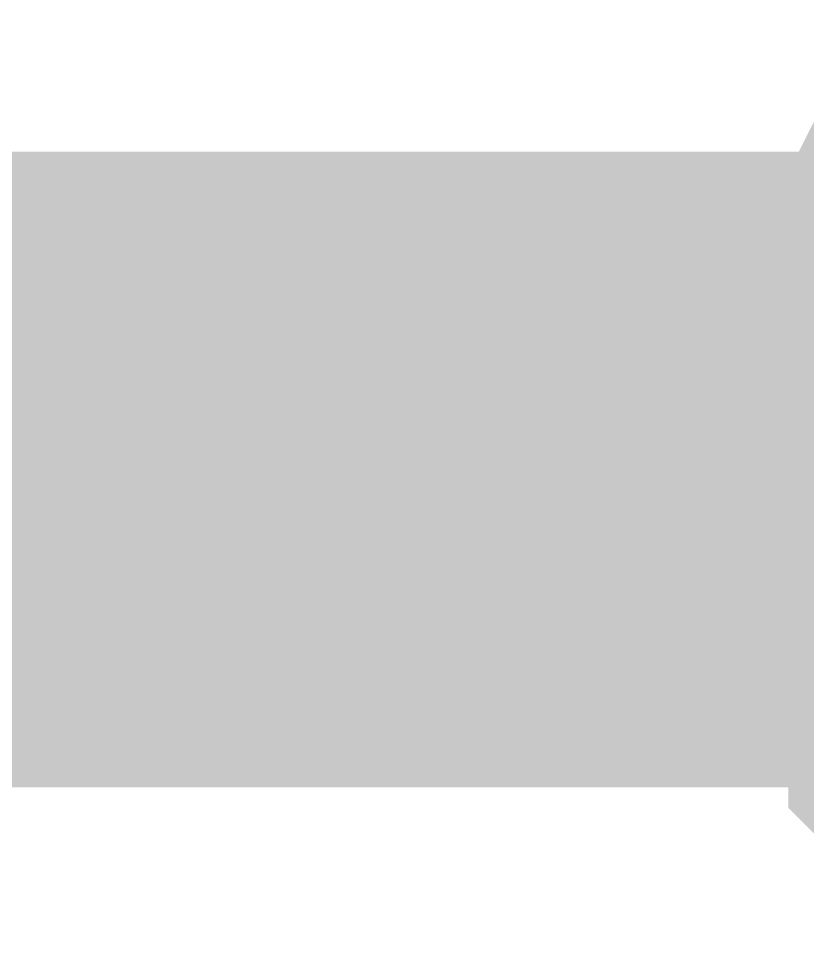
# Model space of a CAD drawing. Header units: inches. Extents: x 0 to 841, y 0 to 594.
# Drawn here: x 410.751 to 411.682, y 551.941 to 553.027 of the extents above; entities that cross this region are included whole.
import ezdxf

# ---------------------------------------------------------------- set-up
doc = ezdxf.new("R2010")
doc.units = ezdxf.units.IN
doc.layers.add('Sheet', color=255, linetype='Continuous')

msp = doc.modelspace()

# ---------------------------------------------------------------- linework, layer by layer
at = {"layer": 'Sheet'}
for points in [[(411.7415, 552.4955, 0.2997, 0.2997, 0), (411.7415, 552.5404, 0.2997, 0.2997, 0), (411.7415, 552.5628, 0.2997, 0.2997, 0), (411.7415, 552.6078, 0.2997, 0.2997, 0), (411.7639, 552.6527, 0.2997, 0.2997, 0), (411.7639, 552.6751, 0.2997, 0.2997, 0), (411.7864, 552.7201, 0.2997, 0.2997, 0), (411.7864, 552.7425, 0.2997, 0.2997, 0), (411.8088, 552.7874, 0.2997, 0.2997, 0), (411.8088, 552.8099, 0.2997, 0.2997, 0), (411.8313, 552.8548, 0.2997, 0.2997, 0), (411.8537, 552.8773, 0.2997, 0.2997, 0)], [(411.7415, 552.4955, 0.2997, 0.2997, 0), (411.7415, 552.5404, 0.2997, 0.2997, 0), (411.7415, 552.5628, 0.2997, 0.2997, 0), (411.7415, 552.6078, 0.2997, 0.2997, 0), (411.7639, 552.6527, 0.2997, 0.2997, 0), (411.7639, 552.6751, 0.2997, 0.2997, 0), (411.7864, 552.7201, 0.2997, 0.2997, 0), (411.7864, 552.7425, 0.2997, 0.2997, 0), (411.8088, 552.7874, 0.2997, 0.2997, 0), (411.8088, 552.8099, 0.2997, 0.2997, 0), (411.8313, 552.8548, 0.2997, 0.2997, 0), (411.8537, 552.8773, 0.2997, 0.2997, 0)], [(411.7415, 552.4955, 0.2997, 0.2997, 0), (411.7415, 552.5404, 0.2997, 0.2997, 0), (411.7415, 552.5628, 0.2997, 0.2997, 0), (411.7415, 552.6078, 0.2997, 0.2997, 0), (411.7639, 552.6527, 0.2997, 0.2997, 0), (411.7639, 552.6751, 0.2997, 0.2997, 0), (411.7864, 552.7201, 0.2997, 0.2997, 0), (411.7864, 552.7425, 0.2997, 0.2997, 0), (411.8088, 552.7874, 0.2997, 0.2997, 0), (411.8088, 552.8099, 0.2997, 0.2997, 0), (411.8313, 552.8548, 0.2997, 0.2997, 0), (411.8537, 552.8773, 0.2997, 0.2997, 0)], [(411.7415, 552.4955, 0.2997, 0.2997, 0), (411.7415, 552.5404, 0.2997, 0.2997, 0), (411.7415, 552.5628, 0.2997, 0.2997, 0), (411.7415, 552.6078, 0.2997, 0.2997, 0), (411.7639, 552.6527, 0.2997, 0.2997, 0), (411.7639, 552.6751, 0.2997, 0.2997, 0), (411.7864, 552.7201, 0.2997, 0.2997, 0), (411.7864, 552.7425, 0.2997, 0.2997, 0), (411.8088, 552.7874, 0.2997, 0.2997, 0), (411.8088, 552.8099, 0.2997, 0.2997, 0), (411.8313, 552.8548, 0.2997, 0.2997, 0), (411.8537, 552.8773, 0.2997, 0.2997, 0)], [(445.0015, 552.4955, 0.7493, 0.7493, 0), (429.9997, 552.4955, 0.7493, 0.7493, 0), (412.505, 552.4955, 0.7493, 0.7493, 0), (412.505, 552.4955, 0.7493, 0.7493, 0), (405.0041, 552.4955, 0.7493, 0.7493, 0), (405.0041, 552.4955, 0.7493, 0.7493, 0)], [(411.8537, 552.0912, 0.2997, 0.2997, 0), (411.8313, 552.1361, 0.2997, 0.2997, 0), (411.8088, 552.1586, 0.2997, 0.2997, 0), (411.8088, 552.2035, 0.2997, 0.2997, 0), (411.7864, 552.226, 0.2997, 0.2997, 0), (411.7864, 552.2709, 0.2997, 0.2997, 0), (411.7639, 552.2933, 0.2997, 0.2997, 0), (411.7639, 552.3382, 0.2997, 0.2997, 0), (411.7415, 552.3832, 0.2997, 0.2997, 0), (411.7415, 552.4056, 0.2997, 0.2997, 0), (411.7415, 552.4505, 0.2997, 0.2997, 0), (411.7415, 552.4955, 0.2997, 0.2997, 0)], [(411.7415, 552.4955, 0.2997, 0.2997, 0), (411.7415, 552.4955, 0.2997, 0.2997, 0)], [(411.8537, 552.0912, 0.2997, 0.2997, 0), (411.8313, 552.1361, 0.2997, 0.2997, 0), (411.8088, 552.1586, 0.2997, 0.2997, 0), (411.8088, 552.2035, 0.2997, 0.2997, 0), (411.7864, 552.226, 0.2997, 0.2997, 0), (411.7864, 552.2709, 0.2997, 0.2997, 0), (411.7639, 552.2933, 0.2997, 0.2997, 0), (411.7639, 552.3382, 0.2997, 0.2997, 0), (411.7415, 552.3832, 0.2997, 0.2997, 0), (411.7415, 552.4056, 0.2997, 0.2997, 0), (411.7415, 552.4505, 0.2997, 0.2997, 0), (411.7415, 552.4955, 0.2997, 0.2997, 0)], [(411.7415, 552.4955, 0.2997, 0.2997, 0), (411.7415, 552.4955, 0.2997, 0.2997, 0)], [(411.8537, 552.0912, 0.2997, 0.2997, 0), (411.8313, 552.1361, 0.2997, 0.2997, 0), (411.8088, 552.1586, 0.2997, 0.2997, 0), (411.8088, 552.2035, 0.2997, 0.2997, 0), (411.7864, 552.226, 0.2997, 0.2997, 0), (411.7864, 552.2709, 0.2997, 0.2997, 0), (411.7639, 552.2933, 0.2997, 0.2997, 0), (411.7639, 552.3382, 0.2997, 0.2997, 0), (411.7415, 552.3832, 0.2997, 0.2997, 0), (411.7415, 552.4056, 0.2997, 0.2997, 0), (411.7415, 552.4505, 0.2997, 0.2997, 0), (411.7415, 552.4955, 0.2997, 0.2997, 0)], [(411.7415, 552.4955, 0.2997, 0.2997, 0), (411.7415, 552.4955, 0.2997, 0.2997, 0)], [(411.8537, 552.0912, 0.2997, 0.2997, 0), (411.8313, 552.1361, 0.2997, 0.2997, 0), (411.8088, 552.1586, 0.2997, 0.2997, 0), (411.8088, 552.2035, 0.2997, 0.2997, 0), (411.7864, 552.226, 0.2997, 0.2997, 0), (411.7864, 552.2709, 0.2997, 0.2997, 0), (411.7639, 552.2933, 0.2997, 0.2997, 0), (411.7639, 552.3382, 0.2997, 0.2997, 0), (411.7415, 552.3832, 0.2997, 0.2997, 0), (411.7415, 552.4056, 0.2997, 0.2997, 0), (411.7415, 552.4505, 0.2997, 0.2997, 0), (411.7415, 552.4955, 0.2997, 0.2997, 0)], [(411.7415, 552.4955, 0.2997, 0.2997, 0), (411.7415, 552.4955, 0.2997, 0.2997, 0)]]:
    msp.add_lwpolyline(points, format="xyseb", dxfattribs=at)

doc.saveas('drawing.dxf')
